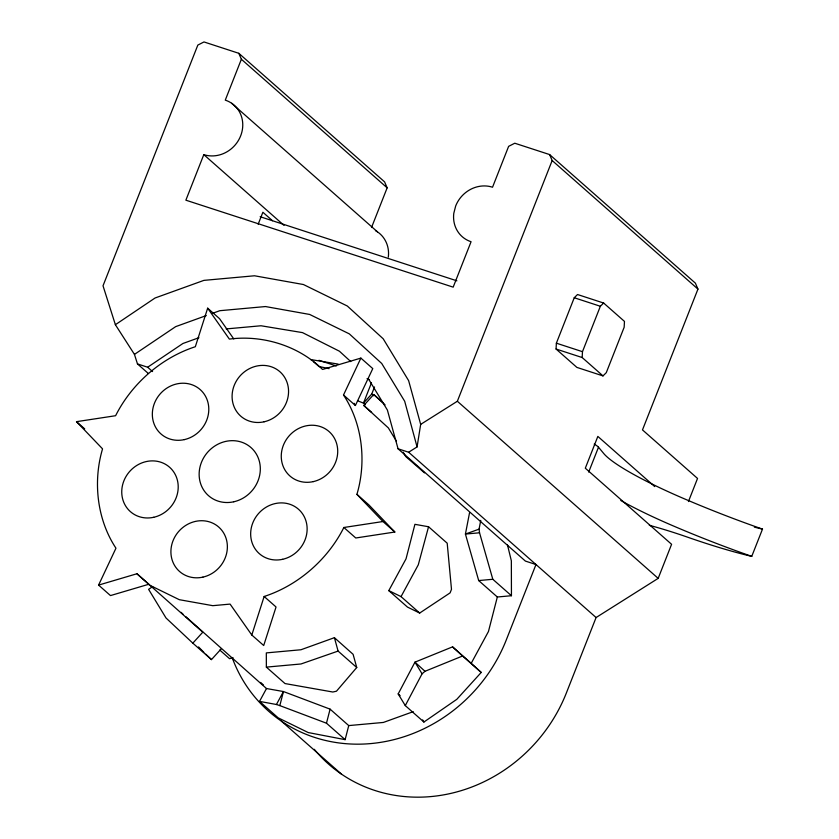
<?xml version="1.0" encoding="UTF-8"?>
<svg xmlns="http://www.w3.org/2000/svg" width="839" height="839" viewBox="0 0 839 839"><rect width="100%" height="100%" fill="white"/><g stroke="black" fill="none" stroke-linecap="round" stroke-linejoin="round"><path stroke-width="1.26" d="M556.068 349.034L556.372 343.182L574.243 297.751L577.526 294.52L603.64 303.036L624.468 321.4L624.164 327.252L606.272 372.673L603 375.903L576.886 367.398L556.068 349.034L582.172 357.54L603 375.903M582.172 357.54L582.476 351.677L600.357 306.266L603.64 303.036M368.206 378.483L387.387 410.051L398.053 448.781L408.645 452.231L417.077 446.914L420.675 424.387L408.624 380.633L383.203 338.799L347.315 306.015L303.424 284.526L254.511 275.779L203.908 280.373L155.058 298.002L115.383 324.714L134.45 354.394L137.47 363.916L148.262 373.428M469.536 512.797L465.425 534.065L478.691 580.567L497.328 597.001L511.444 595.721L511.35 560.83L507.501 545.014M511.444 595.721L492.808 579.277L479.541 532.786L479.059 529.147L480.747 520.39M266.498 688.536L259.534 701.394L276.419 704.498L283.446 691.546L330.094 709.144L348.741 725.588L345.123 739.652L326.476 723.208L279.827 705.609L283.446 691.546L266.498 688.536L185.776 616.665M264.138 596.487L276.041 606.985L263.708 645.516L251.805 635.018L264.138 596.487C298.233 585.391 327.787 559.487 343.864 527.49L355.767 537.988L394.854 532.02L382.951 521.533L356.921 494.349C366.633 461.618 362.469 423.653 343.508 395.001L360.885 358.106L372.778 368.604L355.4 405.499L343.508 395.001M326.476 723.208L330.094 709.144M428.561 526.756L418.283 564.825L401.042 596.613L419.678 613.057L450.092 592.879L451.487 589.324L447.197 543.2L428.561 526.756L414.917 524.323L406.034 558.837L388.793 590.614L407.439 607.058L419.678 613.057M497.328 597.001L488.455 631.515L471.214 663.303L481.219 672.448L456.794 699.338L423.915 722.033L405.279 705.599L398.179 693.926L414.969 662.149L452.567 646.859L471.214 663.303M233.787 338.935L219.556 318.684L207.663 308.186L195.33 346.717C161.224 357.813 131.681 383.717 115.604 415.714L76.506 421.671L102.547 448.865C92.825 481.586 96.988 519.551 115.96 548.203L98.583 585.098L110.486 595.585L148.849 584.238L136.946 573.75L98.583 585.098M115.383 324.714L103.019 285.795L197.836 45.075L203.982 41.95L238.8 53.297L241.37 59.254L225.272 100.135A29.617 27.121 -48.6 0 1 240.646 135.897A29.617 27.121 -48.6 0 1 203.804 154.638L185.87 200.185L453.175 287.148L471.067 241.726A29.617 27.121 -48.6 0 1 453.794 213.305L455.682 205.964A29.617 27.121 -48.6 0 1 492.535 187.223L508.633 146.343L514.779 143.228L549.608 154.565L695.384 283.142L697.954 289.098L642.485 429.904L697.534 478.44L688.431 501.554M258.171 224.202L262.88 212.257L272.497 220.73M371.53 227.505L387.157 187.831L384.587 181.864L238.8 53.297M371.478 382.815L363.476 403.129L365.395 404.818M357.519 400.727L363.476 403.129L371.74 394.026L374.53 386.957M420.675 424.387L457.349 401.252L552.167 160.532L549.608 154.565M588.695 472.084L598.501 447.197A19.748 2.916 21.5 0 0 594.211 444.114M654.703 486.568L597.84 436.416L585.307 468.204L671.588 544.301L658.175 578.365L596.089 617.535L566.367 692.972A153.998 141.015 -48.6 0 1 314.31 749.311M649.313 525.298A112.447 16.623 21.5 0 1 687.928 537.296A148.692 21.982 21.5 0 0 751.754 556.362L762.494 529.105A183.395 27.11 21.5 0 1 683.208 498.324A117.963 17.441 21.5 0 1 603.744 453.521L598.501 447.197M405.279 705.599L422.069 673.822L424.985 671.294L462.583 656.004L481.219 672.448M356.743 667.519L336.47 691.2L332.81 692.018L284.998 683.554L266.362 667.12L266.32 652.899L300.97 649.753L334.404 637.682L353.104 654.315L356.743 667.519L338.096 651.085L334.404 637.682M396.386 441.125L388.352 427.911L363.79 405.468L373.743 394.508L382.574 402.301M152.677 586.597L148.608 589.335L166.007 617.976L192.823 643.156L202.786 632.197L136.946 573.75M192.823 643.156L211.47 659.601L221.265 648.809M134.45 354.394L175.676 326.633L206.31 315.569M137.47 363.916L147.664 367.23L182.933 343.487L198.927 337.718M212.445 313.356L219.797 310.703L265.502 306.55L309.675 314.457L349.318 333.87L381.724 363.476L404.681 401.252L417.077 446.914M479.059 529.147L465.425 534.065L479.541 532.786M233.001 657.493L229.592 658.72L219.787 650.068M338.096 651.085L301.012 663.974L266.362 667.12M413.239 711.661L383.381 722.442L348.741 725.588M360.885 358.106L322.522 369.464C298.642 345.731 262.565 334.719 229.372 339.103L207.663 308.186M343.864 527.49L382.951 521.533M226.173 328.93L261.013 325.763L302.522 332.622L339.407 351.205L350.775 361.599M478.691 580.567L492.808 579.277M310.556 359.532L338.222 364.105M345.123 739.652L308.217 732.552L278.17 717.838L259.534 701.394M329.098 368.646L318.977 366.496L313.419 361.599M574.243 297.751L600.357 306.266M260.174 216.724L456.877 280.824M556.372 343.182L582.476 351.677M318.977 360.319L336.282 365.961M276.419 704.498L279.827 705.609M388.793 590.614L401.042 596.613M149.227 584.972L179.284 599.686L212.77 605.674L230.096 604.101L251.805 635.018M367.042 378.63L369.338 379.794M424.524 472.902L405.761 456.552L403.087 452.148M552.167 160.532L697.954 289.098M241.37 59.254L387.157 187.831M231.658 103.27L377.445 231.837M203.804 154.638L284.033 225.397M457.349 401.252L658.175 578.365M371.74 394.026L373.659 395.725M363.79 405.468L371.635 412.389M408.645 452.231L596.089 617.535M398.053 448.781L525.392 561.081L535.985 564.532L506.274 639.968A153.998 141.015 -48.6 0 1 367.566 743.836A153.998 141.015 -48.6 0 1 232.56 658.657M356.921 494.349L368.824 504.837L394.854 532.02M147.664 367.23L152.572 371.562M398.179 693.926L400.14 695.657M76.506 421.671L84.708 428.897M281.39 721.141L341.494 774.145M373.743 394.508L385.08 404.87M452.567 646.859L462.583 656.004M424.985 671.294L414.969 662.149L422.069 673.822M260.625 682.443L263.467 685.033M181.056 612.344L182.944 614.075M203.867 652.375L198.56 646.942M205.765 654.179L211.47 659.601M354.068 403.297L355.4 405.499M422.625 719.914L423.915 722.033M375.432 230.599A29.617 27.121 -48.6 0 1 388.321 257.122M751.754 556.362A183.395 27.11 21.5 0 1 672.469 525.571A117.963 17.441 21.5 0 1 620.818 500.516M762.494 529.105A148.692 21.982 21.5 0 1 754.355 527.123M313.251 481.628A29.617 27.121 -48.6 0 0 331.845 434.434A29.617 27.121 -48.6 0 0 283.372 445.268A29.617 27.121 -48.6 0 0 313.251 481.628M184.328 439.615A29.617 27.121 -48.6 0 0 202.923 392.421A29.617 27.121 -48.6 0 0 154.449 403.255A29.617 27.121 -48.6 0 0 184.328 439.615M282.659 559.298A29.617 27.121 -48.6 0 0 301.253 512.094A29.617 27.121 -48.6 0 0 252.78 522.928A29.617 27.121 -48.6 0 0 282.659 559.298M153.736 517.285A29.617 27.121 -48.6 0 0 172.331 470.081A29.617 27.121 -48.6 0 0 123.857 480.925A29.617 27.121 -48.6 0 0 153.736 517.285M202.902 577.127A29.617 27.121 -48.6 0 0 221.496 529.923A29.617 27.121 -48.6 0 0 173.023 540.756A29.617 27.121 -48.6 0 0 202.902 577.127M264.086 421.797A29.617 27.121 -48.6 0 0 282.68 374.593A29.617 27.121 -48.6 0 0 234.207 385.426A29.617 27.121 -48.6 0 0 264.086 421.797M233.808 501.774A32.081 29.375 -48.6 0 0 253.955 450.648A32.081 29.375 -48.6 0 0 201.433 462.383A32.081 29.375 -48.6 0 0 233.808 501.774"/></g></svg>
